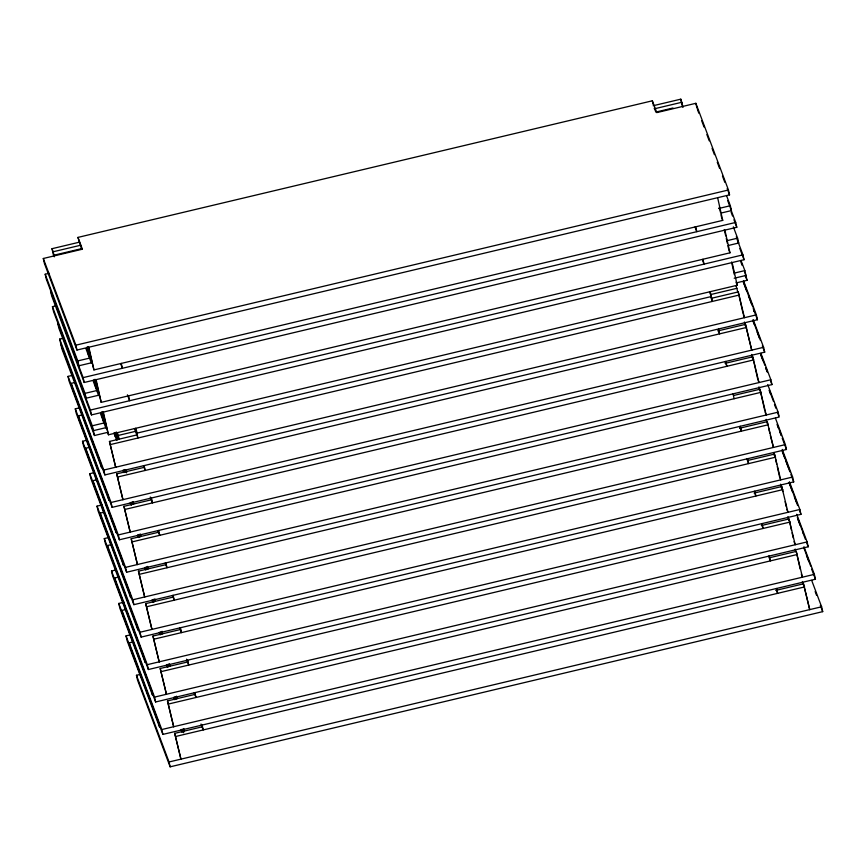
<?xml version="1.0" encoding="UTF-8"?>
<svg xmlns="http://www.w3.org/2000/svg" width="866" height="866" viewBox="0 0 866 866"><rect width="100%" height="100%" fill="white"/><g stroke="black" fill="none" stroke-linecap="round" stroke-linejoin="round"><path stroke-width="1.3" d="M77.951 237.403L652.347 100.802L656.785 112.602L695.863 103.303L728.447 189.99L729.54 194.861L76.966 350.048L44.383 263.361L43.3 258.49L82.389 249.202L77.951 237.403L81.696 249.343M53.714 256.26L52.014 248.694L79.64 242.123M653.17 105.728L680.795 99.168L683.079 107.287M52.014 248.694L53.172 251.768L80.798 245.197M654.328 108.813L681.953 102.242M54.428 255.102L82.064 248.531M655.898 112.071L673.001 108.001M91.893 362.681L78.871 365.777L46.288 279.09L45.194 274.23L49.145 273.288M85.647 396.953L53.53 311.533L52.447 306.661L56.398 305.72M107.481 432.415L94.459 435.511L61.876 348.825L59.7 339.093L63.64 338.162M43.3 258.49L75.883 345.177L728.447 189.99M45.194 274.23L77.778 360.916L89.501 358.123M718.618 208.511L730.341 205.729L731.434 210.59L721.01 213.068M88.278 346.66L93.939 369.923L722.72 220.386L717.643 197.686M68.035 376.396L100.618 463.083L101.701 467.943L69.118 381.267L68.035 376.396L71.986 375.454M83.136 377.619L735.699 222.432L736.782 227.293L84.218 382.48L51.635 295.793L50.553 290.933L83.136 377.619L84.218 382.48M743.613 280.952L756.364 314.867L757.447 319.727L104.883 474.925L72.3 388.239L71.218 383.367L75.126 382.436M52.447 306.661L85.03 393.348L98.053 390.252M727.169 240.64L737.594 238.161L738.687 243.021L728.263 245.5M99.146 395.113L86.113 398.208L85.03 393.348M95.801 380.358L101.192 402.354L729.962 252.829L724.885 230.118M75.288 408.828L107.871 495.514L108.954 500.386L76.37 413.699L75.288 408.828L80.549 407.583M90.378 410.051L742.952 254.864L744.035 259.724L91.471 414.911L58.888 328.236L57.806 323.364L90.378 410.051L91.471 414.911M753.225 319.662L763.606 347.298L764.7 352.17L112.136 507.357L79.553 420.67L78.46 415.81L82.367 414.879M59.7 339.093L92.283 425.78L104.007 422.998M734.422 273.071L744.847 270.593L747.022 280.324L736.598 282.803M106.399 427.555L93.366 430.651L60.782 343.964M734.206 278.246L745.929 275.464L744.511 271.686M102.773 411.534L108.445 434.786L737.215 285.26L732.138 262.56M82.53 441.27L115.113 527.957L116.206 532.817L83.623 446.131L82.53 441.27L86.481 440.329M117.408 433.032L118.306 435.425L136.731 431.051M710.564 294.581L736.879 288.324L737.735 292.113M109.462 441.444L115.687 467.229L109.462 441.444L137.088 434.873M711.928 298.175L738.233 291.918L744.468 317.692L743.309 314.618M760.943 353.35L770.859 379.741L771.952 384.601L119.378 539.789L86.806 453.102L85.712 448.242L89.62 447.311M110.621 444.518L739.391 294.992M71.218 383.367L103.79 470.054L756.364 314.867M89.783 473.702L122.366 560.389L123.459 565.249L90.876 478.573L89.783 473.702L93.734 472.76M116.704 473.875L122.94 499.66L116.704 473.875L144.33 467.315M717.86 330.92L745.485 324.349L751.72 350.135L745.485 324.349M767.72 384.536L778.112 412.173L779.194 417.033L126.631 572.231L94.048 485.545L92.965 480.673L96.873 479.742M117.863 476.96L746.644 327.424M78.46 415.81L111.043 502.486L763.606 347.298M97.035 506.134L129.619 592.82L130.701 597.692L98.118 511.005L97.035 506.134L102.296 504.889M123.957 506.318L130.192 532.092L123.957 506.318L151.582 499.747M725.113 363.352L752.738 356.781L758.962 382.566L758.194 380.51M775.449 418.224L785.365 444.604L786.447 449.476L133.884 604.663L101.3 517.976L100.218 513.105L104.126 512.185M125.115 509.392L753.896 359.866M85.712 448.242L118.296 534.928L770.859 379.741M136.871 625.263L137.954 630.123L105.371 543.437L104.288 538.576L108.228 537.634M131.21 538.749L137.445 564.535L131.21 538.749L158.835 532.179M733.675 395.481L759.98 389.224L766.215 414.998L765.057 411.924M108.553 550.408L107.46 545.548L111.368 544.617M132.368 541.824L761.138 392.298M92.965 480.673L125.548 567.36L778.112 412.173M111.53 571.008L144.113 657.695L145.207 662.555L112.623 575.868L111.53 571.008L115.481 570.066M138.463 571.181L144.687 596.966L138.463 571.181L166.088 564.61M739.607 428.226L767.233 421.655L773.468 447.441L770.339 435.533M789.478 481.842L799.859 509.479L800.953 514.339L148.378 669.526L115.806 582.85L114.713 577.979L118.62 577.048M139.621 574.266L768.391 424.73M100.218 513.105L132.79 599.792L785.365 444.604M151.366 690.126L152.459 694.997L119.876 608.311L118.783 603.44L124.044 602.195M145.704 603.624L151.94 629.398L145.704 603.624L173.33 597.053M748.181 460.344L774.485 454.087L780.721 479.872L779.941 477.815M796.72 514.274L807.112 541.91L808.195 546.782L155.631 701.969L123.048 615.282L121.965 610.411L125.873 609.491M146.863 606.698L775.644 457.172M107.46 545.548L140.043 632.234L792.617 477.047L793.7 481.907L141.136 637.095L104.288 538.576M126.035 635.882L158.619 722.569L159.701 727.429L127.118 640.743L126.035 635.882L129.987 634.94M152.957 636.055L159.192 661.841L152.957 636.055L180.583 629.485M754.113 493.09L781.738 486.53L787.963 512.304L786.804 509.23M803.973 546.706L814.365 574.353L815.447 579.213L162.884 734.4L130.301 647.714L129.218 642.853L133.126 641.923M154.116 639.13L782.896 489.604M114.713 577.979L147.296 664.666L799.859 509.479M160.21 668.487L166.445 694.272L160.21 668.487L187.835 661.916M761.366 525.532L788.98 518.961L795.215 544.746L794.057 541.661M811.691 580.404L821.618 606.785L822.7 611.645L170.137 766.832L137.553 680.156L136.46 675.285L140.368 674.354M161.368 671.572L790.138 522.036M121.965 610.411L154.549 697.098L807.112 541.91M167.463 700.93L173.687 726.704L167.463 700.93L195.088 694.359M769.928 557.65L796.233 551.393L802.468 577.178L801.31 574.104M168.621 704.004L797.391 554.467M129.218 642.853L161.801 729.54L814.365 574.353M174.705 733.361L180.94 759.146L174.705 733.361L202.33 726.79M775.86 590.395L803.486 583.825L809.721 609.61L803.486 583.825M175.863 736.436L804.644 586.91M136.46 675.285L169.043 761.972L821.618 606.785M697.422 109.43L698.84 113.197M701.677 120.731L704.036 127.021M706.873 134.555L709.232 140.833M712.068 148.378L714.428 154.657M717.254 162.191L719.624 168.48M722.45 176.014L724.81 182.293M727.18 188.571L729.54 194.861M726.563 195.673L730.341 205.729M727.657 200.544L731.434 210.59M730.503 208.609L735.699 222.432M731.12 212.213L732.539 215.98M733.957 219.758L736.782 227.293M733.35 226.849L737.594 238.161M736.317 236.743L738.687 243.021M737.28 239.785L742.952 254.864M739.791 248.423L744.035 259.724M741.069 260.547L744.847 270.593M740.733 261.64L742.151 265.407M745.128 275.301L747.022 280.324M721.941 218.34L722.72 220.386M743.266 281.515L752.706 306.64M743.288 282.045L746.589 290.835M748.473 295.858L751.785 304.659M753.669 309.682L757.447 319.727M728.804 249.744L729.962 252.829M752.879 320.225L760.435 340.327M752.89 320.756L754.308 324.534M757.144 332.068L759.504 338.346M762.34 345.891L764.7 352.17M736.057 282.186L737.215 285.26M735.981 285.932L736.879 288.324M760.597 353.923L764.851 365.225M765.793 367.736L767.211 371.514M760.619 354.454L762.978 360.732M765.815 368.267L767.222 372.044M770.534 380.834L771.952 384.601M769.268 390.122L773.511 401.434M769.279 390.653L770.697 394.42M774.475 404.476L775.893 408.243M777.311 412.01L778.729 415.777M777.939 426.332L781.24 435.122M777.008 424.351L778.426 428.118M779.844 431.885L781.251 435.652M782.204 438.164L786.447 449.476M654.317 108.034L655.649 111.573M782.225 449.4L792.617 477.047M782.355 451.229L788.958 468.809M782.366 451.76L784.726 458.038M785.668 460.55L789.922 471.862M790.864 474.373L793.7 481.907M695.008 226.968L696.784 231.687L695.69 226.816M789.132 482.405L796.688 502.507M789.143 482.936L792.455 491.726M794.338 496.759L797.64 505.549M799.535 510.572L800.953 514.339M702.705 260.579L704.026 264.119L702.943 259.248M797.326 517.348L803.464 533.683M797.813 519.135L800.173 525.424M803.009 532.958L805.369 539.237M806.787 543.014L808.195 546.782M709.503 291.831L711.278 296.551L136.882 433.152L135.118 428.432M710.596 296.702L712.372 301.422L710.196 291.69M804.103 548.535L810.717 566.115M806.473 555.344L808.844 561.623M811.669 569.168L815.447 579.213M718.293 330.314L719.614 333.854L718.531 328.983M815.144 591.543L816.562 595.321M820.34 605.366L822.7 611.645M725.091 361.566L726.866 366.286L725.784 361.425M740.04 427.62L741.372 431.16L740.278 426.288M746.849 458.872L748.614 463.591L747.531 458.731M754.535 492.494L755.866 496.023L754.784 491.163M761.788 524.926L763.119 528.466L762.037 523.594M768.597 556.178L770.372 560.897L769.279 556.037M776.293 589.789L777.625 593.329L776.531 588.469M120.612 363.558L122.387 368.277L121.294 363.417M127.421 394.82L129.64 400.72L128.547 395.849M134.425 428.573L137.975 438.012L135.8 428.28M143.453 465.735L145.228 470.455L144.135 465.583M150.262 496.987L152.47 502.886L151.388 498.026M157.948 530.598L159.723 535.318L158.64 530.457M86.037 348.89L91.439 363.255L87.769 346.855M165.2 563.041L166.976 567.76L165.882 562.889M113.933 433L116.629 440.177M93.29 381.321L98.681 395.686L95.022 379.286M172.453 595.472L174.228 600.192L173.135 595.321M122.983 470.227L123.881 472.62M100.532 413.764L105.933 428.118L102.275 411.729M179.706 627.904L181.47 632.624L180.388 627.763M130.236 502.659L131.134 505.051M186.504 659.167L188.723 665.066L187.641 660.195M137.488 535.091L138.387 537.483M194.201 692.778L195.976 697.498L194.882 692.627M144.73 567.522L145.629 569.925M201.009 724.03L203.229 729.93L202.135 725.069M151.983 599.965L152.881 602.357M159.236 632.397L160.134 634.789M166.489 664.828L167.387 667.231M173.73 697.271L174.629 699.663M180.983 729.702L181.882 732.095M118.783 603.44L150.89 688.871M753.182 307.895L753.994 311.543M719.3 207.223L720.436 212.267M720.999 214.79L721.562 217.312M724.301 229.566L725.708 235.877M726.271 238.399L727.397 243.443M727.96 245.966L728.523 248.488M731.543 261.997L734.368 274.619M738.233 291.918L743.028 313.362M752.738 356.781L753.301 359.303M753.864 361.826L757.804 379.492M759.98 389.224L764.775 410.657M767.233 421.655L768.077 425.433M768.64 427.966L769.777 433.011M774.485 454.087L775.048 456.609M775.611 459.132L776.737 464.176M777.3 466.698L779.562 476.798M781.738 486.53L782.864 491.574M785.116 501.663L786.241 506.707M788.98 518.961L791.524 530.317M792.087 532.839L793.213 537.883M796.233 551.393L800.184 569.049M695.863 103.303L696.957 108.174M744.414 322.022L745.258 325.8M751.666 354.454L752.511 358.243M758.919 386.885L759.763 390.674M766.172 419.328L767.016 423.106M773.695 453.026L774.258 455.548M780.667 484.191L781.792 489.236M787.919 516.634L788.764 520.412M795.172 549.066L795.735 551.588M802.414 581.497L802.977 584.02M680.795 99.168L682.484 106.734M733.037 393.857L734.119 398.728M652.347 100.802L653.159 104.45M118.306 435.425L119.151 439.214M126.122 470.39L126.685 472.912M133.093 501.566L133.656 504.088M140.335 533.997L140.898 536.519M147.588 566.429L148.151 568.951M154.841 598.861L155.404 601.394M162.094 631.303L162.656 633.825M169.335 663.735L169.898 666.257M176.588 696.167L177.151 698.689M183.841 728.609L184.404 731.131M116.455 432.037L118.144 439.603M124.834 469.513L125.397 472.035M132.076 501.944L132.65 504.467M139.329 534.387L139.891 536.909M146.581 566.819L147.144 569.341M153.834 599.25L154.397 601.773M161.076 631.693L161.65 634.215M168.329 664.125L168.892 666.647M175.581 696.556L176.144 699.078M182.834 728.988L183.679 732.777M115.449 432.415L117.137 439.982M123.827 469.902L124.39 472.425M131.069 502.334L131.632 504.856M138.322 534.766L138.885 537.288M145.575 567.208L146.137 569.731M152.827 599.64L153.39 602.162M160.069 632.072L160.632 634.594M167.322 664.514L167.885 667.037M174.575 696.946L175.138 699.468M181.828 729.378L182.39 731.9M114.442 432.805L115.286 436.594M88.862 347.212L93.939 369.923M96.115 379.654L101.192 402.354M103.368 412.086L108.445 434.786M86.762 347.244L88.733 356.067M94.015 379.676L95.985 388.509M101.257 412.108L103.238 420.941M75.883 345.177L76.966 350.048M103.79 470.054L104.883 474.925M111.043 502.486L112.136 507.357M118.296 534.928L119.378 539.789M125.548 567.36L126.631 572.231M132.79 599.792L133.884 604.663M140.043 632.234L141.136 637.095M147.296 664.666L148.378 669.526M154.549 697.098L155.631 701.969M161.801 729.54L162.884 734.4M169.043 761.972L170.137 766.832M77.778 360.916L78.871 365.777M92.283 425.78L94.459 435.511M53.172 251.768L54.298 256.812"/></g></svg>
